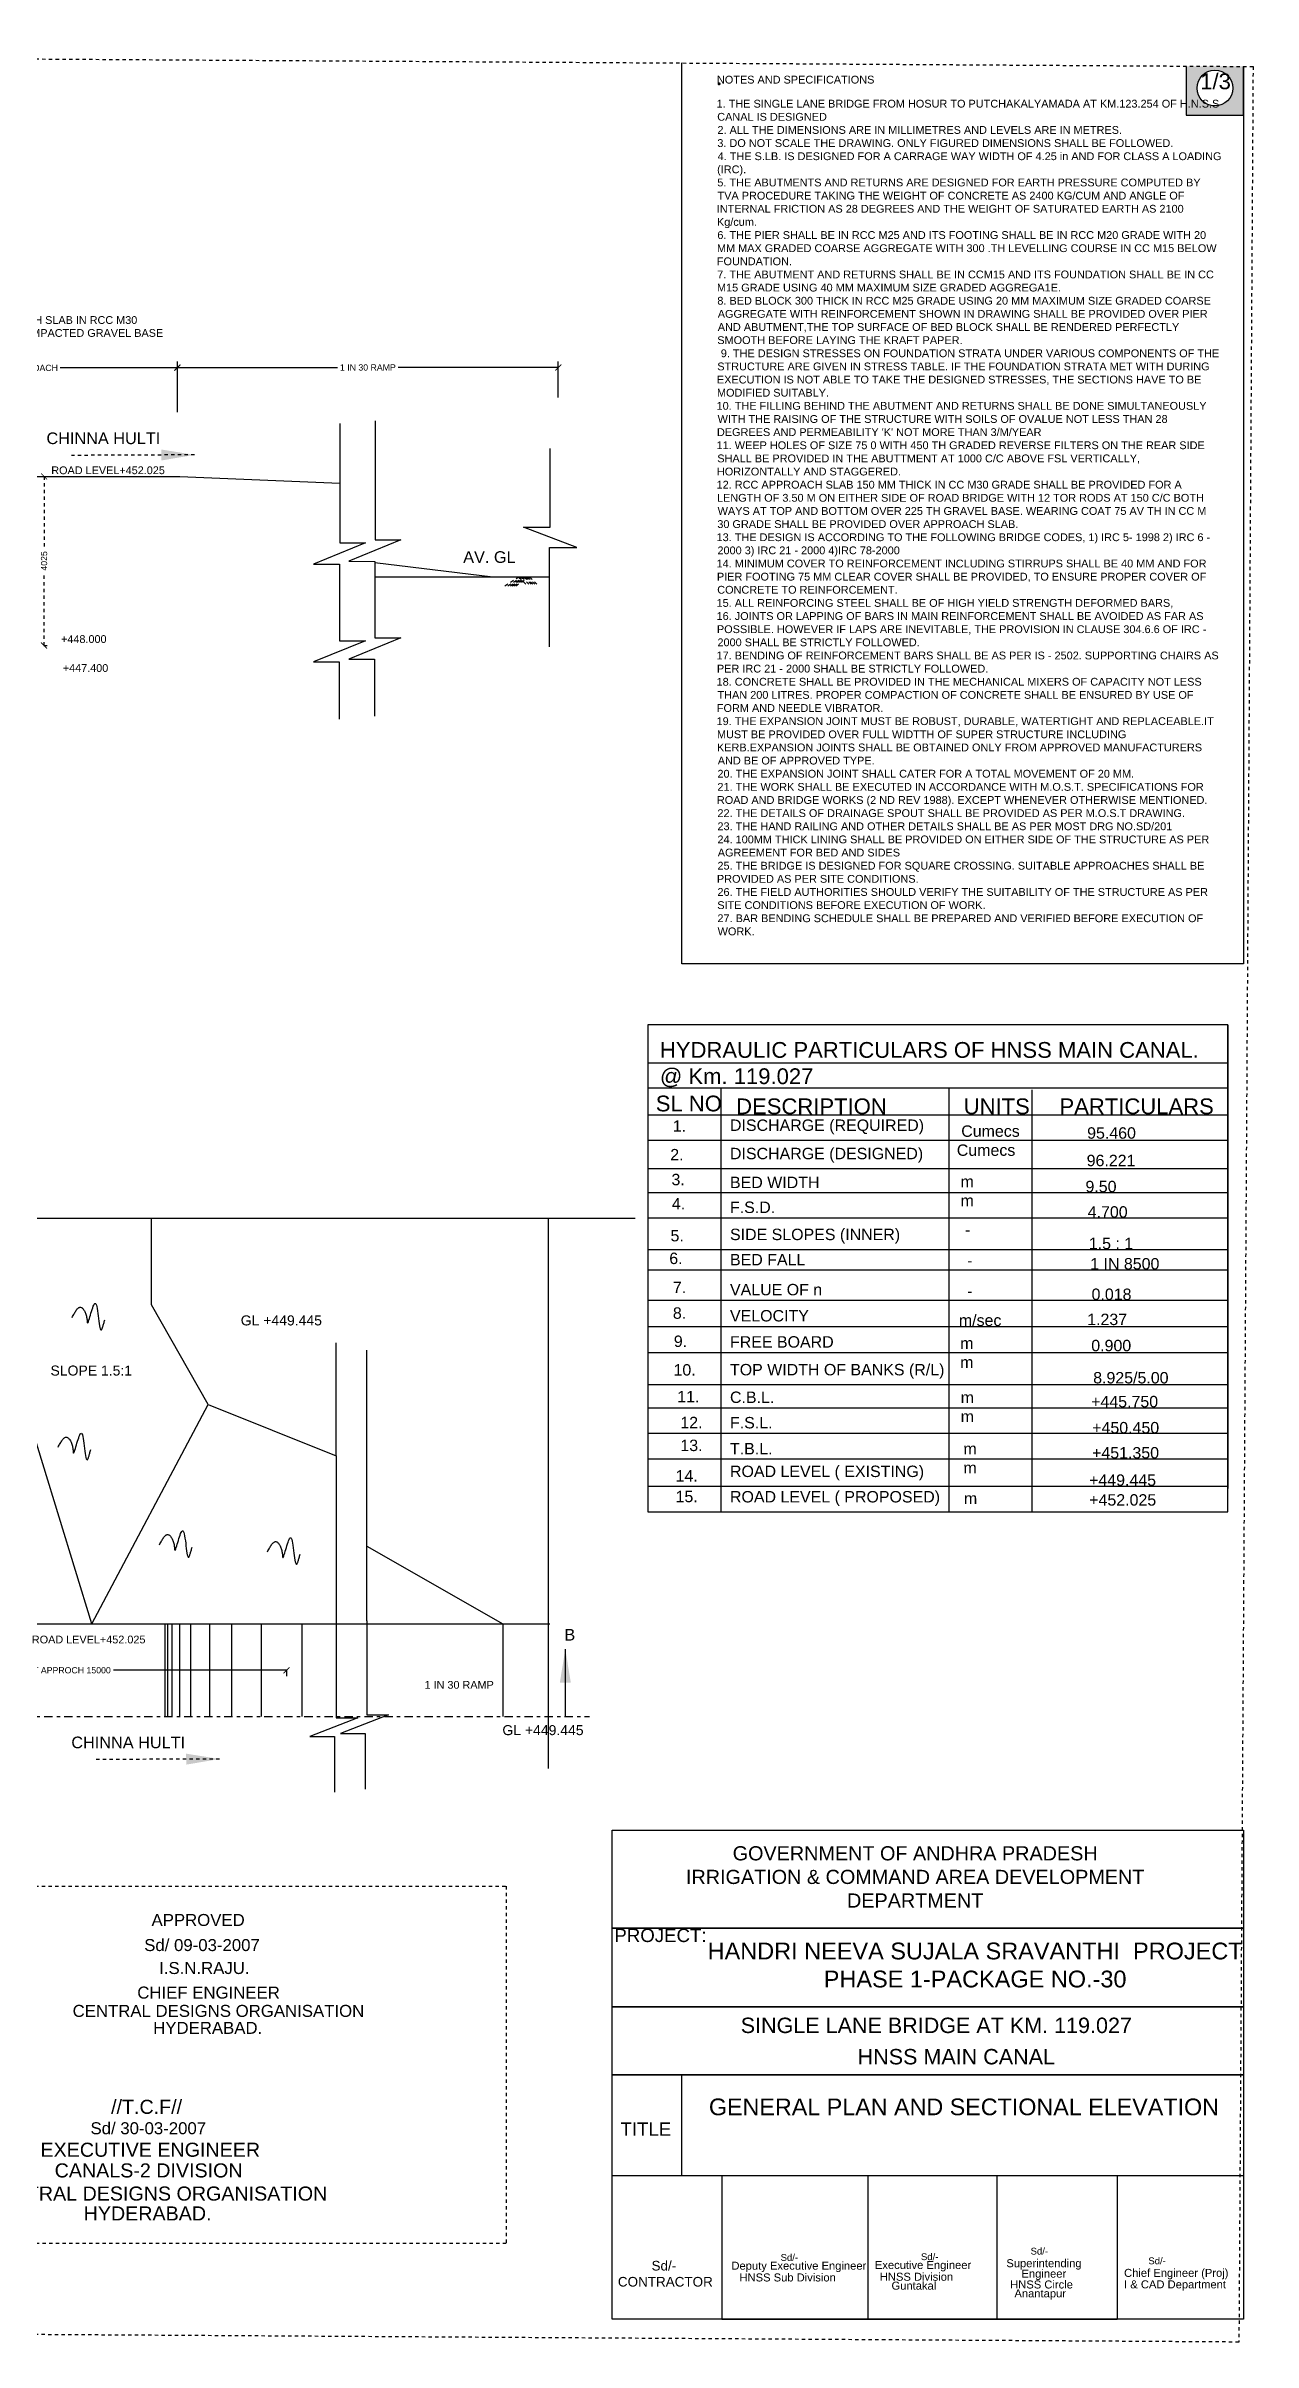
# Model space of a CAD drawing. Header units: inches. Extents: x 334 to 11487, y 381 to 10656.
# Drawn here: x 543.5 to 579.7, y 459.1 to 528 of the extents above; entities that cross this region are included whole.
import ezdxf

# ---------------------------------------------------------------- set-up
doc = ezdxf.new("R2010")
doc.units = ezdxf.units.IN
doc.header["$MEASUREMENT"] = 0
doc.linetypes.add('DASHDOT', pattern=[1, 0.5, -0.25, 0, -0.25])
doc.linetypes.add('HIDDEN', pattern=[9.525, 6.35, -3.175])
for name, color, linetype in [('DIMENSION', 255, 'Continuous'), ('DRAWING', 7, 'Continuous'), ('HATCH', 7, 'Continuous'), ('TEXT', 255, 'Continuous')]:
    doc.layers.add(name, color=color, linetype=linetype)
doc.layers.get('0').off()
doc.styles.get("Standard").update_dxf_attribs({"font": 'arial.ttf'})
doc.styles.add('TIMES NEW ROMAN', font='times.ttf')
doc.dimstyles.new('dig', dxfattribs={"dimtxt": 0.1875, "dimasz": 0.18, "dimexe": 0.18, "dimexo": 0.0625, "dimgap": 0.09, "dimtad": 0, "dimtih": 1, "dimtoh": 1, "dimdec": 4, "dimzin": 0, "dimdsep": 46, "dimtxsty": 'Standard', "dimblk": 'ARCHTICK', "dimcen": 0.09, "dimadec": 0, "dimazin": 0, "dimtfac": 1, "dimtdec": 4, "dimtofl": 0, "dimtmove": 0, "dimatfit": 3, "dimldrblk": 'ARCHTICK', "dimfxl": 1, "dimtolj": 1, "dimtzin": 0, "dimarcsym": 0})
doc.dimstyles.new('ISO-25', dxfattribs={"dimtxt": 0.636364, "dimasz": 1, "dimexe": 1.25, "dimexo": 0.625, "dimtad": 0, "dimtih": 1, "dimtoh": 1, "dimlfac": 100, "dimtxsty": 'TIMES NEW ROMAN', "dimcen": 2.5, "dimadec": 0, "dimazin": 0, "dimtfac": 1, "dimtmove": 0, "dimatfit": 3, "dimfxl": 1, "dimarcsym": 0})

# ---------------------------------------------------------------- blocks, each defined once
blk = doc.blocks.new('_ArchTick')
at = {"color": 0, "linetype": 'ByBlock', "const_width": 0.15}
blk.add_lwpolyline([(-0.5, -0.5), (0.5, 0.5)], dxfattribs=at)
blk = doc.blocks.new('*D41')
at = {"layer": 'Defpoints', "color": 0, "linetype": 'HIDDEN', "transparency": 16777216}
for p in [(536.801, 518.351), (547.455, 517.675), (536.801, 517.077)]:
    blk.add_point(p, dxfattribs=at)
at = {"layer": 'DIMENSION', "color": 0, "linetype": 'HIDDEN', "lineweight": -2, "transparency": 16777216}
for p, q in [((536.801, 517.139), (536.801, 518.531)), ((547.455, 517.737), (547.455, 518.531)), ((536.801, 518.351), (540.316, 518.351)), ((547.455, 518.351), (543.94, 518.351))]:
    blk.add_line(p, q, dxfattribs=at)
at = {"layer": 'DIMENSION', "color": 0, "linetype": 'HIDDEN', "lineweight": -2, "transparency": 16777216, "xscale": 0.18, "yscale": 0.18, "zscale": 0.18, "rotation": 180}
blk.add_blockref('_ArchTick', (536.801, 518.351), dxfattribs=at)
at = {"layer": 'DIMENSION', "color": 0, "linetype": 'HIDDEN', "lineweight": -2, "transparency": 16777216, "xscale": 0.18, "yscale": 0.18, "zscale": 0.18}
blk.add_blockref('_ArchTick', (547.455, 518.351), dxfattribs=at)
at = {"layer": 'DIMENSION', "color": 0, "linetype": 'HIDDEN', "transparency": 16777216, "insert": (542.128, 518.351), "char_height": 0.1875, "attachment_point": 5}
blk.add_mtext('\\A1;15000 STRIGHT APPROACH', dxfattribs=at)
blk = doc.blocks.new('*D42')
at = {"layer": 'Defpoints', "color": 0, "linetype": 'HIDDEN', "transparency": 16777216}
for p in [(547.455, 518.365), (558.876, 517.4), (547.455, 516.964)]:
    blk.add_point(p, dxfattribs=at)
at = {"layer": 'DIMENSION', "color": 0, "linetype": 'HIDDEN', "lineweight": -2, "transparency": 16777216}
for p, q in [((547.455, 517.026), (547.455, 518.545)), ((558.876, 517.463), (558.876, 518.545)), ((547.455, 518.365), (552.258, 518.365)), ((558.876, 518.365), (554.073, 518.365))]:
    blk.add_line(p, q, dxfattribs=at)
at = {"layer": 'DIMENSION', "color": 0, "linetype": 'HIDDEN', "lineweight": -2, "transparency": 16777216, "xscale": 0.18, "yscale": 0.18, "zscale": 0.18, "rotation": 180}
blk.add_blockref('_ArchTick', (547.455, 518.365), dxfattribs=at)
at = {"layer": 'DIMENSION', "color": 0, "linetype": 'HIDDEN', "lineweight": -2, "transparency": 16777216, "xscale": 0.18, "yscale": 0.18, "zscale": 0.18}
blk.add_blockref('_ArchTick', (558.876, 518.365), dxfattribs=at)
at = {"layer": 'DIMENSION', "color": 0, "linetype": 'HIDDEN', "transparency": 16777216, "insert": (553.166, 518.365), "char_height": 0.1875, "attachment_point": 5}
blk.add_mtext('\\A1;1 IN 30 RAMP ', dxfattribs=at)
blk = doc.blocks.new('*D65')
at = {"layer": 'Defpoints', "color": 0, "linetype": 'DASHDOT', "ltscale": 0.02, "transparency": 16777216}
for p in [(543.387, 515.098), (543.459, 515.098), (543.387, 510.028)]:
    blk.add_point(p, dxfattribs=at)
at = {"layer": 'DIMENSION', "color": 0, "linetype": 'DASHDOT', "lineweight": -2, "ltscale": 0.02, "transparency": 16777216}
for p, q in [((543.45, 515.098), (543.639, 515.098)), ((543.459, 515.098), (543.459, 512.938)), ((543.459, 510.028), (543.459, 512.189)), ((543.45, 510.028), (543.639, 510.028))]:
    blk.add_line(p, q, dxfattribs=at)
at = {"layer": 'DIMENSION', "color": 0, "linetype": 'DASHDOT', "lineweight": -2, "ltscale": 0.02, "transparency": 16777216, "xscale": 0.18, "yscale": 0.18, "zscale": 0.18}
for p, rotation in [((543.459, 515.098), 90), ((543.459, 510.028), 270)]:
    blk.add_blockref('_ArchTick', p, dxfattribs=dict(at, rotation=rotation))
at = {"layer": 'DIMENSION', "color": 0, "linetype": 'DASHDOT', "ltscale": 0.02, "transparency": 16777216, "insert": (543.459, 512.563), "char_height": 0.1875, "attachment_point": 5, "rotation": 90}
blk.add_mtext('\\A1;4025', dxfattribs=at)
blk = doc.blocks.new('*D118')
at = {"layer": 'Defpoints', "color": 0, "ltscale": 0.02, "transparency": 16777216}
for p in [(536.697, 479.36), (550.726, 479.36), (550.726, 479.293)]:
    blk.add_point(p, dxfattribs=at)
at = {"layer": 'DIMENSION', "color": 0, "lineweight": -2, "ltscale": 0.02, "transparency": 16777216}
for p, q in [((536.697, 479.298), (536.697, 479.113)), ((536.697, 479.293), (541.887, 479.293)), ((550.726, 479.293), (545.536, 479.293)), ((550.726, 479.298), (550.726, 479.113))]:
    blk.add_line(p, q, dxfattribs=at)
at = {"layer": 'DIMENSION', "color": 0, "lineweight": -2, "ltscale": 0.02, "transparency": 16777216, "xscale": 0.18, "yscale": 0.18, "zscale": 0.18, "rotation": 180}
blk.add_blockref('_ArchTick', (536.697, 479.293), dxfattribs=at)
at = {"layer": 'DIMENSION', "color": 0, "lineweight": -2, "ltscale": 0.02, "transparency": 16777216, "xscale": 0.18, "yscale": 0.18, "zscale": 0.18}
blk.add_blockref('_ArchTick', (550.726, 479.293), dxfattribs=at)
at = {"layer": 'DIMENSION', "color": 0, "ltscale": 0.02, "transparency": 16777216, "insert": (543.712, 479.293), "char_height": 0.1875, "attachment_point": 5}
blk.add_mtext('\\A1;STRAIGHT APPROCH 15000', dxfattribs=at)

msp = doc.modelspace()

# ---------------------------------------------------------------- hatches: boundary and pattern name
at = {"layer": 'HATCH', "ltscale": 0.02}
h = msp.add_hatch(color=256, dxfattribs=at)
h.paths.add_polyline_path([(579.41655, 527.39212), (577.70201, 527.39212), (577.70201, 525.93171), (579.41655, 525.93171)])
h.paths.add_polyline_path([(579.09619, 526.74387, -1), (578.02527, 526.74387, -1)], flags=16)
h.paths.add_polyline_path([(577.99742, 526.37404), (579.16251, 526.37404), (579.16251, 527.10936), (577.99742, 527.10936)], flags=24)

# ---------------------------------------------------------------- linework, layer by layer
at = {"layer": 'DIMENSION', "ltscale": 0.02}
for p, q in [((562.57905, 500.48408), (562.57905, 527.49691)), ((579.41655, 527.39212), (579.41655, 500.48408)), ((579.41655, 500.48408), (562.57905, 500.48408))]:
    msp.add_line(p, q, dxfattribs=at)
at = {"layer": 'DIMENSION', "linetype": 'DASHDOT', "ltscale": 0.02}
for points in [[(557.69657, 512.08044), (557.27683, 511.80999)], [(557.78636, 512.08044), (557.36661, 511.80999)], [(557.85819, 512.08044), (557.43844, 511.80999)], [(557.90734, 512.08044), (557.48759, 511.80999)], [(557.96405, 512.08044), (557.54431, 511.80999)], [(558.02076, 512.08044), (557.60102, 511.80999)], [(557.69657, 512.08044), (557.92301, 511.84166)], [(557.78636, 512.08044), (558.01279, 511.84166)], [(557.85819, 512.08044), (558.08462, 511.84166)], [(557.90734, 512.08044), (558.13377, 511.84166)], [(557.96405, 512.08044), (558.19049, 511.84166)], [(558.02076, 512.08044), (558.2472, 511.84166)]]:
    msp.add_lwpolyline(points, dxfattribs=at)
at = {"layer": 'DIMENSION', "ltscale": 0.02}
msp.add_lwpolyline([(578.95241, 498.65347), (561.56266, 498.65347), (561.56266, 484.04845), (578.95241, 484.04845)], close=True, dxfattribs=at)
for points in [[(578.95241, 498.65347), (578.95241, 484.74926)], [(561.56266, 497.51391), (578.95241, 497.51391)], [(561.56266, 496.75955), (578.95241, 496.75955)], [(563.74806, 496.75955), (563.74806, 484.04845)], [(570.58053, 496.75955), (570.58053, 484.04845)], [(573.07405, 496.69805), (573.07405, 484.04845)], [(561.56266, 495.95365), (578.95241, 495.95365)], [(561.56266, 495.19129), (578.95241, 495.19129)], [(561.56266, 494.34184), (578.95241, 494.34184)], [(561.56266, 493.62306), (578.95241, 493.62306)], [(561.56266, 492.8607), (578.95241, 492.8607)], [(561.56266, 491.91611), (578.95241, 491.91611)], [(561.56266, 491.30625), (578.95241, 491.30625)], [(561.56266, 490.39144), (578.95241, 490.39144)], [(561.56266, 489.6073), (578.95241, 489.6073)], [(561.56266, 488.82317), (578.95241, 488.82317)], [(561.56266, 487.86012), (578.95241, 487.86012)], [(561.56266, 487.16313), (578.95241, 487.16313)], [(561.56266, 486.40077), (578.95241, 486.40077)], [(561.56266, 485.63845), (578.95241, 485.63845)], [(561.56266, 484.81077), (578.95241, 484.81077)], [(561.56266, 484.04845), (578.95241, 484.04845)], [(562.56509, 467.1657), (562.56509, 464.12869)]]:
    msp.add_lwpolyline(points, dxfattribs=at)
at = {"layer": 'DIMENSION', "linetype": 'HIDDEN'}
for points in [[(544.29937, 489.87658), (544.55066, 490.18039), (544.74057, 489.85487), (544.75598, 489.71459), (544.97989, 490.29308), (545.17079, 489.49913), (545.27714, 489.80598)], [(543.87883, 485.98188), (544.13012, 486.28569), (544.32003, 485.96017), (544.33544, 485.81989), (544.55935, 486.39838), (544.75025, 485.60443), (544.8566, 485.91128)], [(546.9184, 483.05927), (547.16969, 483.36308), (547.35961, 483.03755), (547.37502, 482.89727), (547.59893, 483.47577), (547.78982, 482.68181), (547.89617, 482.98867)], [(550.1556, 482.84737), (550.40689, 483.15119), (550.59681, 482.82566), (550.61222, 482.68538), (550.83613, 483.26388), (551.02702, 482.46992), (551.13337, 482.77677)]]:
    msp.add_spline(points, degree=3, dxfattribs=at)
at = {"layer": 'DRAWING'}
for p, q in [((552.32836, 516.68285), (552.32836, 513.10531)), ((553.38921, 516.76886), (553.38921, 513.19132)), ((553.0975, 513.10531), (551.53541, 512.47064)), ((552.32836, 513.10531), (553.0975, 513.10531)), ((554.15835, 513.19132), (552.59627, 512.55665)), ((553.38921, 513.19132), (554.15835, 513.19132)), ((551.53541, 512.47064), (552.31629, 512.46307)), ((552.31629, 512.46307), (552.31629, 510.17185)), ((552.59627, 512.55665), (553.37714, 512.54907)), ((553.37714, 512.54907), (553.37714, 510.25786)), ((553.09515, 510.17185), (551.53594, 509.53445)), ((552.31629, 510.17185), (553.09515, 510.17185)), ((554.156, 510.25786), (552.59679, 509.62046)), ((552.59679, 509.62046), (553.36204, 509.62046)), ((553.36204, 509.62046), (553.36204, 507.90642)), ((553.37714, 510.25786), (554.156, 510.25786)), ((551.53594, 509.53445), (552.30119, 509.53445)), ((552.30119, 509.53445), (552.30119, 507.82041))]:
    msp.add_line(p, q, dxfattribs=at)
at = {"layer": 'DRAWING', "linetype": 'DASHDOT', "ltscale": 0.02}
msp.add_lwpolyline([(480.40751, 528.00833), (579.70437, 527.39033), (579.27964, 459.14643), (479.98278, 459.76443)], close=True, dxfattribs=at)
at = {"layer": 'DRAWING'}
for points in [[(558.61354, 509.98667), (558.61354, 512.96438), (559.42734, 512.96438), (557.82728, 513.57435), (558.62827, 513.57435), (558.62827, 515.93533)], [(556.91305, 512.08044), (553.37714, 512.50551)], [(558.61354, 512.08044), (553.37714, 512.08044)]]:
    msp.add_lwpolyline(points, dxfattribs=at)
at = {"layer": 'DRAWING', "ltscale": 0.02}
for points in [[(541.17311, 515.09798), (543.02463, 515.09798), (547.53056, 515.09798), (552.32836, 514.89408)], [(491.46817, 492.5422), (509.1198, 492.5422), (509.1198, 493.19213), (509.60474, 492.17199), (509.60474, 492.72842), (513.16526, 492.72842), (518.90636, 492.72842), (531.50867, 492.72842), (531.50867, 493.48841), (531.93406, 492.25486), (531.93406, 492.84859), (561.18234, 492.84859)], [(544.88563, 480.68479), (541.9461, 490.2804), (541.9461, 492.84859)], [(544.88563, 480.68479), (548.3764, 487.26288), (546.67461, 490.25345), (546.67461, 492.84859)], [(558.58347, 476.34449), (558.58347, 492.84859)], [(552.21426, 485.72651), (552.21426, 489.11204)], [(553.13365, 480.77595), (553.13365, 488.89562)], [(548.3764, 487.26288), (552.21426, 485.72651), (552.21426, 480.68479)], [(553.13365, 483.01559), (557.21616, 480.68479), (557.21616, 477.90914)], [(482.81101, 480.68479), (558.61783, 480.68479)], [(547.08113, 480.68479), (547.08113, 477.90914)], [(547.1596, 480.68479), (547.1596, 477.90914)], [(547.28803, 480.68479), (547.28803, 477.90914)], [(547.5235, 480.68479), (547.5235, 477.90914)], [(547.84461, 480.68479), (547.84461, 477.90914)], [(548.42252, 480.68479), (548.42252, 477.90914)], [(549.0789, 480.68479), (549.0789, 477.90914)], [(549.97081, 480.68479), (549.97081, 477.90914)], [(551.19088, 480.68479), (551.19088, 477.90914)], [(552.21426, 480.68479), (552.21426, 477.86353), (552.86623, 477.86353), (551.42784, 477.31119), (552.16906, 477.31119), (552.16906, 475.63847)], [(553.13365, 480.77595), (553.13365, 477.9547), (553.78562, 477.9547), (552.34723, 477.40235), (553.08845, 477.40235), (553.08845, 475.72964)]]:
    msp.add_lwpolyline(points, dxfattribs=at)
at = {"layer": 'DRAWING', "linetype": 'DASHDOT', "ltscale": 0.5}
msp.add_lwpolyline([(482.26138, 477.90914), (559.81428, 477.90914)], dxfattribs=at)
at = {"layer": 'HATCH', "ltscale": 0.02}
msp.add_circle((578.56073, 526.74387), 0.53546, dxfattribs=at)
at = {"layer": 'TEXT', "ltscale": 0.02}
for p, q in [((577.70201, 527.39212), (577.70201, 525.93171)), ((579.41655, 525.93171), (579.41655, 527.39212)), ((577.70201, 525.93171), (579.41655, 525.93171))]:
    msp.add_line(p, q, dxfattribs=at)
for points in [[(579.41655, 459.83216), (560.49224, 459.83216), (560.49224, 474.49923), (579.41655, 474.49923)], [(560.49224, 474.49923), (579.41655, 474.49923), (579.41655, 471.561), (560.49224, 471.561)], [(560.49224, 471.561), (579.41655, 471.561), (579.41655, 469.20132), (560.49224, 469.20132)], [(560.49224, 469.20132), (579.41655, 469.20132), (579.41655, 467.1657), (560.49224, 467.1657)], [(560.49224, 467.1657), (579.41655, 467.1657), (579.41655, 464.12869), (560.49224, 464.12869)]]:
    msp.add_lwpolyline(points, close=True, dxfattribs=at)
at = {"layer": 'TEXT', "linetype": 'DASHDOT', "ltscale": 0.02}
msp.add_lwpolyline([(539.59265, 472.82205), (557.31077, 472.82205), (557.31077, 462.10331), (539.59265, 462.10331)], close=True, dxfattribs=at)
at = {"layer": 'TEXT', "ltscale": 0.02}
for points in [[(563.78097, 464.12869), (563.78097, 459.83216)], [(568.15609, 464.12869), (568.15609, 459.83216)], [(572.02583, 464.12869), (572.02583, 459.83216)], [(575.62722, 464.12869), (575.62722, 459.83216)], [(563.78097, 459.83216), (575.62722, 459.83216)]]:
    msp.add_lwpolyline(points, dxfattribs=at)

# ---------------------------------------------------------------- texts
at = {"layer": 'DIMENSION', "linetype": 'DASHDOT'}
for s, height, p in [('•', 0.23393, (563.63881, 526.75804)), ('NOTES AND SPECIFICATIONS', 0.2339314, (563.63131, 526.88024)), ('1. THE SINGLE LANE BRIDGE FROM HOSUR TO PUTCHAKALYAMADA AT KM.123.254 OF H.N.S.S', 0.2339314, (563.62062, 526.15938)), ('CANAL IS DESIGNED', 0.2339314, (563.63992, 525.7655)), ('2. ALL THE DIMENSIONS ARE IN MILLIMETRES AND LEVELS ARE IN METRES.', 0.2339314, (563.64663, 525.37147)), ('3. DO NOT SCALE THE DRAWING. ONLY FIGURED DIMENSIONS SHALL BE FOLLOWED.', 0.2339314, (563.64248, 524.97743)), ('4. THE S.LB. IS DESIGNED FOR A CARRAGE WAY WIDTH OF 4.25 in AND FOR CLASS A LOADING', 0.2339314, (563.65205, 524.5834)), ('(IRC).', 0.233931, (563.63641, 524.18952)), ('5. THE ABUTMENTS AND RETURNS ARE DESIGNED FOR EARTH PRESSURE COMPUTED BY', 0.2339314, (563.64264, 523.79549)), ('TVA PROCEDURE TAKING THE WEIGHT OF CONCRETE AS 2400 KG/CUM AND ANGLE OF', 0.2339314, (563.64854, 523.40145)), ('INTERNAL FRICTION AS 28 DEGREES AND THE WEIGHT OF SATURATED EARTH AS 2100', 0.2339314, (563.62572, 523.00742)), ('Kg/cum.', 0.233931, (563.63226, 522.61354)), ('MM MAX GRADED COARSE AGGREGATE WITH 300 .TH LEVELLING COURSE IN CC M15 BELOW', 0.2339314, (563.63195, 521.82547)), ('6. THE PIER SHALL BE IN RCC M25 AND ITS FOOTING SHALL BE IN RCC M20 GRADE WITH 20', 0.2339314, (563.64391, 522.21951)), ('FOUNDATION.', 0.2339314, (563.62939, 521.43144)), ('7. THE ABUTMENT AND RETURNS SHALL BE IN CCM15 AND ITS FOUNDATION SHALL BE IN CC', 0.2339314, (563.64072, 521.0374)), ('M15 GRADE USING 40 MM MAXIMUM SIZE GRADED AGGREGA1E.', 0.2339314, (563.63195, 520.64353)), ('AGGREGATE WITH REINFORCEMENT SHOWN IN DRAWING SHALL BE PROVIDED OVER PIER', 0.2339314, (563.6562, 519.85546)), ('8. BED BLOCK 300 THICK IN RCC M25 GRADE USING 20 MM MAXIMUM SIZE GRADED COARSE', 0.2339314, (563.64296, 520.24949)), ('SMOOTH BEFORE LAYING THE KRAFT PAPER.', 0.2339314, (563.64152, 519.06739)), ('AND ABUTMENT,THE TOP SURFACE OF BED BLOCK SHALL BE RENDERED PERFECTLY', 0.2339314, (563.6562, 519.46143)), (' 9. THE DESIGN STRESSES ON FOUNDATION STRATA UNDER VARIOUS COMPONENTS OF THE', 0.2339314, (563.6562, 518.67336)), ('STRUCTURE ARE GIVEN IN STRESS TABLE. IF THE FOUNDATION STRATA MET WITH DURING', 0.2339314, (563.64152, 518.27932)), ('EXECUTION IS NOT ABLE TO TAKE THE DESIGNED STRESSES, THE SECTIONS HAVE TO BE', 0.2339314, (563.63035, 517.88529)), ('10. THE FILLING BEHIND THE ABUTMENT AND RETURNS SHALL BE DONE SIMULTANEOUSLY', 0.2339314, (563.62062, 517.09722)), ('MODIFIED SUITABLY.', 0.2339314, (563.63195, 517.49125)), ('WITH THE RAISING OF THE STRUCTURE WITH SOILS OF OVALUE NOT LESS THAN 28', 0.2339314, (563.65221, 516.70318)), ("DEGREES AND PERMEABILITY 'K' NOT MORE THAN 3/M/YEAR", 0.2339314, (563.63099, 516.30915)), ('11. WEEP HOLES OF SIZE 75 0 WITH 450 TH GRADED REVERSE FILTERS ON THE REAR SIDE', 0.2339314, (563.62062, 515.91511)), ('SHALL BE PROVIDED IN THE ABUTTMENT AT 1000 C/C ABOVE FSL VERTICALLY,', 0.2339314, (563.64152, 515.52108)), ('HORIZONTALLY AND STAGGERED.', 0.2339314, (563.63003, 515.12705)), ('12. RCC APPROACH SLAB 150 MM THICK IN CC M30 GRADE SHALL BE PROVIDED FOR A', 0.2339314, (563.62062, 514.73301)), ('LENGTH OF 3.50 M ON EITHER SIDE OF ROAD BRIDGE WITH 12 TOR RODS AT 150 C/C BOTH', 0.2339314, (563.63226, 514.33898)), ('WAYS AT TOP AND BOTTOM OVER 225 TH GRAVEL BASE. WEARING COAT 75 AV TH IN CC M', 0.2339314, (563.65221, 513.94494)), ('30 GRADE SHALL BE PROVIDED OVER APPROACH SLAB.', 0.2339314, (563.64248, 513.55091)), ('13. THE DESIGN IS ACCORDING TO THE FOLLOWING BRIDGE CODES, 1) IRC 5- 1998 2) IRC 6 -', 0.2339314, (563.62062, 513.15687)), ('14. MINIMUM COVER TO REINFORCEMENT INCLUDING STIRRUPS SHALL BE 40 MM AND FOR', 0.2339314, (563.62062, 512.36896)), ('2000 3) IRC 21 - 2000 4)IRC 78-2000', 0.2339314, (563.64663, 512.763)), ('CONCRETE TO REINFORCEMENT.', 0.2339314, (563.63992, 511.58089)), ('PIER FOOTING 75 MM CLEAR COVER SHALL BE PROVIDED, TO ENSURE PROPER COVER OF', 0.2339314, (563.63099, 511.97493)), ('15. ALL REINFORCING STEEL SHALL BE OF HIGH YIELD STRENGTH DEFORMED BARS,', 0.2339314, (563.62062, 511.18686)), ('16. JOINTS OR LAPPING OF BARS IN MAIN REINFORCEMENT SHALL BE AVOIDED AS FAR AS', 0.2339314, (563.62062, 510.79282)), ('POSSIBLE. HOWEVER IF LAPS ARE INEVITABLE, THE PROVISION IN CLAUSE 304.6.6 OF IRC -', 0.2339314, (563.63099, 510.39879)), ('17. BENDING OF REINFORCEMENT BARS SHALL BE AS PER IS - 2502. SUPPORTING CHAIRS AS', 0.2339314, (563.62062, 509.61072)), ('2000 SHALL BE STRICTLY FOLLOWED.', 0.2339314, (563.64663, 510.00476)), ('18. CONCRETE SHALL BE PROVIDED IN THE MECHANICAL MIXERS OF CAPACITY NOT LESS', 0.2339314, (563.62062, 508.82265)), ('PER IRC 21 - 2000 SHALL BE STRICTLY FOLLOWED.', 0.2339314, (563.63099, 509.21669)), ('THAN 200 LITRES. PROPER COMPACTION OF CONCRETE SHALL BE ENSURED BY USE OF', 0.2339314, (563.64854, 508.42862)), ('FORM AND NEEDLE VIBRATOR.', 0.2339314, (563.62939, 508.03458)), ('19. THE EXPANSION JOINT MUST BE ROBUST, DURABLE, WATERTIGHT AND REPLACEABLE.IT', 0.2339314, (563.62062, 507.64055)), ('MUST BE PROVIDED OVER FULL WIDTTH OF SUPER STRUCTURE INCLUDING', 0.2339314, (563.63195, 507.24651)), ('KERB.EXPANSION JOINTS SHALL BE OBTAINED ONLY FROM APPROVED MANUFACTURERS', 0.2339314, (563.63226, 506.85248)), ('AND BE OF APPROVED TYPE.', 0.2339314, (563.6562, 506.45844)), ('20. THE EXPANSION JOINT SHALL CATER FOR A TOTAL MOVEMENT OF 20 MM.', 0.2339314, (563.64663, 506.06441)), ('ROAD AND BRIDGE WORKS (2 ND REV 1988). EXCEPT WHENEVER OTHERWISE MENTIONED.', 0.2339314, (563.63051, 505.27634)), ('21. THE WORK SHALL BE EXECUTED IN ACCORDANCE WITH M.O.S.T. SPECIFICATIONS FOR', 0.2339314, (563.64663, 505.67037)), ('22. THE DETAILS OF DRAINAGE SPOUT SHALL BE PROVIDED AS PER M.O.S.T DRAWING.', 0.2339314, (563.64663, 504.88231)), ('23. THE HAND RAILING AND OTHER DETAILS SHALL BE AS PER MOST DRG NO.SD/201', 0.2339314, (563.64663, 504.48827)), ('24. 100MM THICK LINING SHALL BE PROVIDED ON EITHER SIDE OF THE STRUCTURE AS PER', 0.2339314, (563.64663, 504.09424)), ('AGREEMENT FOR BED AND SIDES', 0.2339314, (563.6562, 503.7002)), ('25. THE BRIDGE IS DESIGNED FOR SQUARE CROSSING. SUITABLE APPROACHES SHALL BE', 0.2339314, (563.64663, 503.30617)), ('PROVIDED AS PER SITE CONDITIONS.', 0.2339314, (563.63099, 502.91213)), ('26. THE FIELD AUTHORITIES SHOULD VERIFY THE SUITABILITY OF THE STRUCTURE AS PER', 0.2339314, (563.64663, 502.5181)), ('SITE CONDITIONS BEFORE EXECUTION OF WORK.', 0.2339314, (563.64152, 502.12406)), ('WORK.', 0.233931, (563.65221, 501.33599)), ('27. BAR BENDING SCHEDULE SHALL BE PREPARED AND VERIFIED BEFORE EXECUTION OF', 0.2339314, (563.64663, 501.73003))]:
    msp.add_text(s, height=height, dxfattribs=at).set_placement(p)
at = {"layer": 'DIMENSION', "attachment_point": 1}
for s, insert, char_height, width in [('\\PHYDRAULIC PARTICULARS OF HNSS MAIN CANAL.  @ Km. 119.027', (561.92153, 498.92329), 0.4730913, 17.011635), (' SL NO', (561.61328, 496.52797), 0.473091, 2.2120205), ('DISCHARGE (REQUIRED)', (564.02271, 495.81186), 0.3422887, 8.3650517), (' DESCRIPTION ', (564.02271, 496.4432), 0.4730913, 5.1128231), ('UNITS', (571.02874, 496.4432), 0.473091, 1.9910497), ('PARTICULARS', (573.90091, 496.4432), 0.4730913, 4.7688961), ('1.', (562.30835, 495.78704), 0.342289, 0.4428696), (' Cumecs \\PCumecs \\P ', (570.82286, 495.63465), 0.342289, 1.8715346), (' 95.460 ', (574.59725, 495.5781), 0.342289, 1.651146), ('2.', (562.23151, 494.92809), 0.342289, 0.4428696), ('DISCHARGE (DESIGNED)', (564.02271, 494.9624), 0.3422887, 8.3267622), ('\\P 96.221 ', (574.58285, 495.32405), 0.342289, 1.5829918), ('3.', (562.26896, 494.18249), 0.342289, 0.4428696), ('BED WIDTH', (564.02271, 494.09648), 0.342289, 3.786925), ('m \\Pm ', (570.93481, 494.1215), 0.342289, 0.3527838), (' 9.50 \\P', (574.54753, 493.97259), 0.342289, 1.0926738), ('4.', (562.27986, 493.45712), 0.342289, 0.4428696), ('F.S.D.', (564.02271, 493.35025), 0.342289, 1.8490739), (' 4.700 \\P', (574.61478, 493.21023), 0.342289, 1.3719099), ('5.', (562.23971, 492.49955), 0.342289, 0.4428696), ('SIDE SLOPES (INNER)', (564.02271, 492.53668), 0.3422887, 30.4891834), ('-', (571.0706, 492.68175), 0.34229, 0.3527838), ('6.', (562.20312, 491.81873), 0.342289, 0.4428696), ('BED FALL', (564.02271, 491.77966), 0.342289, 3.2027573), (' 1.5 : 1 ', (574.64796, 492.26564), 0.342289, 1.443006), ('-', (571.13501, 491.75265), 0.34229, 0.3527838), ('1 IN 8500 \\P', (574.82252, 491.65578), 0.342289, 2.0985612), ('7.', (562.3104, 490.94887), 0.342289, 0.4428696), ('VALUE OF n', (564.02271, 490.88099), 0.342289, 3.9600745), ('-', (571.13501, 490.83783), 0.34229, 0.3527838), (' 0.018 \\P', (574.73029, 490.74096), 0.342289, 1.3738712), ('8.', (562.3104, 490.1771), 0.342289, 0.4428696), ('VELOCITY', (564.02271, 490.09685), 0.342289, 3.4236838), ('m/sec', (570.88495, 489.96127), 0.342289, 1.3013041), (' 1.237', (574.59905, 489.98808), 0.342289, 1.3731357), ('9.', (562.33911, 489.33208), 0.342289, 0.4428696), ('FREE BOARD', (564.02271, 489.31272), 0.342289, 4.4175144), ('m \\Pm ', (570.92349, 489.27269), 0.342289, 0.3527838), (' 0.900 \\P', (574.72166, 489.20372), 0.342289, 1.3719099), ('10.', (562.32983, 488.47429), 0.342289, 0.4428696), ('TOP WIDTH OF BANKS (R/L)', (564.02271, 488.48069), 0.3422887, 9.2887415), (' 8.925/5.00 ', (574.77792, 488.23831), 0.3422887, 2.4886092), ('11.', (562.44111, 487.67096), 0.342289, 0.4428696), ('C.B.L.', (564.02271, 487.65267), 0.342289, 1.833487), ('m \\Pm ', (570.93913, 487.648), 0.342289, 0.3527838), ('12.', (562.53393, 486.8952), 0.342289, 0.4428696), ('F.S.L.', (564.02271, 486.89032), 0.342289, 1.7338668), (' +445.750', (574.71701, 487.52259), 0.342289, 2.2248181), ('13.', (562.53533, 486.20998), 0.342289, 0.4428696), ('\\P +450.450', (574.74977, 487.3113), 0.342289, 2.2248181), ('T.B.L.', (564.02271, 486.11154), 0.342289, 1.7745281), ('m \\Pm ', (571.02017, 486.10958), 0.342289, 0.3527838), (' +451.350', (574.74517, 485.98821), 0.342289, 2.2248181), ('14.', (562.39135, 485.2961), 0.342289, 0.4428696), ('ROAD LEVEL ( EXISTING)', (564.02271, 485.43134), 0.3422887, 8.3653905), (' \\P +449.445', (574.65559, 485.73845), 0.342289, 2.2235923), ('15.', (562.39135, 484.67692), 0.342289, 0.4428696), ('ROAD LEVEL ( PROPOSED)', (564.02271, 484.66902), 0.3422887, 9.0596827), ('m \\P ', (571.03638, 484.61967), 0.342289, 0.3527838), (' +452.025', (574.66005, 484.57496), 0.342289, 2.2255536)]:
    msp.add_mtext(s, dxfattribs=dict(at, insert=insert, char_height=char_height, width=width))
at = {"layer": 'TEXT'}
for s, height, p in [('1/3', 0.473727, (578.11997, 526.70963)), (' APPROVED', 0.359875, (546.54098, 471.62497)), ('Sd/ 09-03-2007', 0.3598746, (546.46084, 470.87304)), (' I.S.N.RAJU.', 0.3598746, (546.7698, 470.18439)), ('CHIEF ENGINEER', 0.3598746, (546.25378, 469.44809)), ('CENTRAL DESIGNS ORGANISATION', 0.3598746, (544.31422, 468.89865)), ('HYDERABAD.', 0.359875, (546.73105, 468.38955)), ('SINGLE LANE BRIDGE AT KM. 119.027', 0.462, (564.34431, 468.41431)), ('//T.C.F//', 0.422009, (545.46788, 465.99055)), ('Sd/ 30-03-2007', 0.3598746, (544.85078, 465.37965)), ('EXECUTIVE ENGINEER', 0.4220088, (543.35122, 464.70375)), ('CANALS-2 DIVISION', 0.4220088, (543.77604, 464.08337)), ('CENTRAL DESIGNS ORGANISATION', 0.4220088, (541.69767, 463.39009)), ('HYDERABAD.', 0.422009, (544.64615, 462.79309)), ('Deputy Executive Engineer', 0.24, (564.0655, 461.31711)), ('Sd/-', 0.204664, (565.54018, 461.58269)), (' Executive Engineer', 0.24, (568.27308, 461.33845)), ('Sd/-', 0.204664, (569.74775, 461.60403)), ('Superintending ', 0.24, (572.3073, 461.39172)), ('Sd/-', 0.204664, (573.03498, 461.77111)), ('Sd/-', 0.204664, (576.56516, 461.48086)), ('HNSS Sub Division', 0.24, (564.3071, 460.9643)), ('HNSS Division', 0.24, (568.51467, 460.98563)), ('Guntakal', 0.24, (568.8646, 460.71857)), ('HNSS Circle', 0.24, (572.42256, 460.75364)), ('Anantapur', 0.24, (572.54971, 460.48657)), ('Chief Engineer (Proj)', 0.24, (575.83748, 461.10147)), ('I & CAD Department', 0.24, (575.83756, 460.7574))]:
    msp.add_text(s, height=height, dxfattribs=at).set_placement(p)
for s, insert, char_height, width, attachment_point in [('150 THICK APPROACH SLAB IN RCC M30 OVER 225 THICK COMPACTED GRAVEL BASE AT OMC', (539.87868, 519.90427), 0.2326387, 7.2027839, 1), ('CHINNA HULTI', (543.53036, 516.41573), 0.348958, 3.3723861, 1), ('ROAD LEVEL+452.025', (543.67457, 515.39794), 0.2326387, 3.4449601, 1), ('AV. GL', (556.02423, 512.85397), 0.348958, 3.8408736, 1), ('+448.000', (543.96765, 510.3368), 0.232639, 1.3513449, 1), ('+447.400', (544.01932, 509.46781), 0.232639, 1.3513449, 1), ('GL +449.445', (549.35452, 489.93584), 0.3, 2.8487187, 1), ('SLOPE 1.5:1', (543.65111, 488.4324), 0.3, 2.8487187, 1), ('ROAD LEVEL+452.025', (543.09266, 480.3323), 0.2326387, 3.4449601, 1), ('B', (559.05867, 480.53428), 0.34896, 3.3723861, 1), ('1 IN 30 RAMP ', (554.86548, 478.97315), 0.2326387, 2.0652885, 1), ('CHINNA HULTI', (544.27577, 477.30436), 0.348958, 3.3723861, 1), ('GL +449.445', (557.1993, 477.6486), 0.3, 2.8487187, 1), ('HANDRI NEEVA SUJALA SRAVANTHI  PROJECT\\PPHASE 1-PACKAGE NO.-30', (571.37201, 471.12681), 0.504, 21.6, 2), (' HNSS MAIN CANAL', (567.67063, 467.93648), 0.462, 6.3774436, 1), ('Engineer', (572.76084, 461.3196), 0.24, 1.3861719, 1)]:
    msp.add_mtext(s, dxfattribs=dict(at, insert=insert, char_height=char_height, width=width, attachment_point=attachment_point))
at = {"layer": 'TEXT', "color": 7}
for s, insert, char_height, width, attachment_point in [('GOVERNMENT OF ANDHRA PRADESH\\PIRRIGATION & COMMAND AREA DEVELOPMENT DEPARTMENT', (569.57451, 473.09697), 0.4246452, 16.3215524, 5), ('PROJECT:', (560.55672, 471.54393), 0.4, 3.2509072, 1), ('GENERAL PLAN AND SECTIONAL ELEVATION', (563.39074, 466.45005), 0.5, 15.2413574, 1), ('TITLE', (560.74047, 465.73229), 0.4, 3.2509072, 1), ('         Sd/-\\PCONTRACTOR', (560.66191, 461.19446), 0.2887587, 4.2990256, 4)]:
    msp.add_mtext(s, dxfattribs=dict(at, insert=insert, char_height=char_height, width=width, attachment_point=attachment_point))

# ---------------------------------------------------------------- dimensions: what is measured, and where the dimension line sits
at = {"layer": 'DIMENSION', "linetype": 'HIDDEN'}
for base, p1, p2, text, picture, middle in [((536.8013, 518.35125), (547.45488, 517.67464), (536.8013, 517.0767), '15000 STRIGHT APPROACH', '*D41', (542.12809, 518.35125)), ((547.45476, 518.36515), (558.87627, 517.40001), (547.45476, 516.96372), '1 IN 30 RAMP ', '*D42', (553.16552, 518.36515))]:
    dim = msp.add_linear_dim(base=base, p1=p1, p2=p2, text=text, dimstyle='dig', dxfattribs=at)
    dim.commit()
    dim.dimension.update_dxf_attribs({"geometry": picture, "text_midpoint": middle})
at = {"layer": 'DIMENSION', "linetype": 'DASHDOT', "ltscale": 0.02}
dim = msp.add_linear_dim(base=(543.45874, 515.09798), p1=(543.38708, 510.02818), p2=(543.38708, 515.09798), angle=90, text='4025', dimstyle='dig', dxfattribs=at)
dim.commit()
dim.dimension.update_dxf_attribs({"geometry": '*D65', "text_midpoint": (543.45874, 512.56308), "text_rotation": 90})
at = {"layer": 'DIMENSION', "ltscale": 0.02}
dim = msp.add_linear_dim(base=(550.72596, 479.29339), p1=(536.69733, 479.36036), p2=(550.72596, 479.36036), text='STRAIGHT APPROCH 15000', dimstyle='dig', dxfattribs=at)
dim.commit()
dim.dimension.update_dxf_attribs({"geometry": '*D118', "text_midpoint": (543.71165, 479.29339)})

# ---------------------------------------------------------------- leaders
msp.add_leader([(559.08583, 479.92507), (559.08583, 477.90914)], dimstyle='ISO-25', override={"dimgap": 0.625, "dimtad": 0}, dxfattribs=at)
at = {"layer": 'TEXT', "linetype": 'DASHDOT', "ltscale": 0.02}
for points in [[(547.97352, 515.7443), (544.27868, 515.72784)], [(548.71893, 476.63293), (545.02409, 476.61647)]]:
    msp.add_leader(points, dimstyle='ISO-25', override={"dimgap": 0.625, "dimtad": 0}, dxfattribs=at)

doc.saveas('drawing.dxf')
